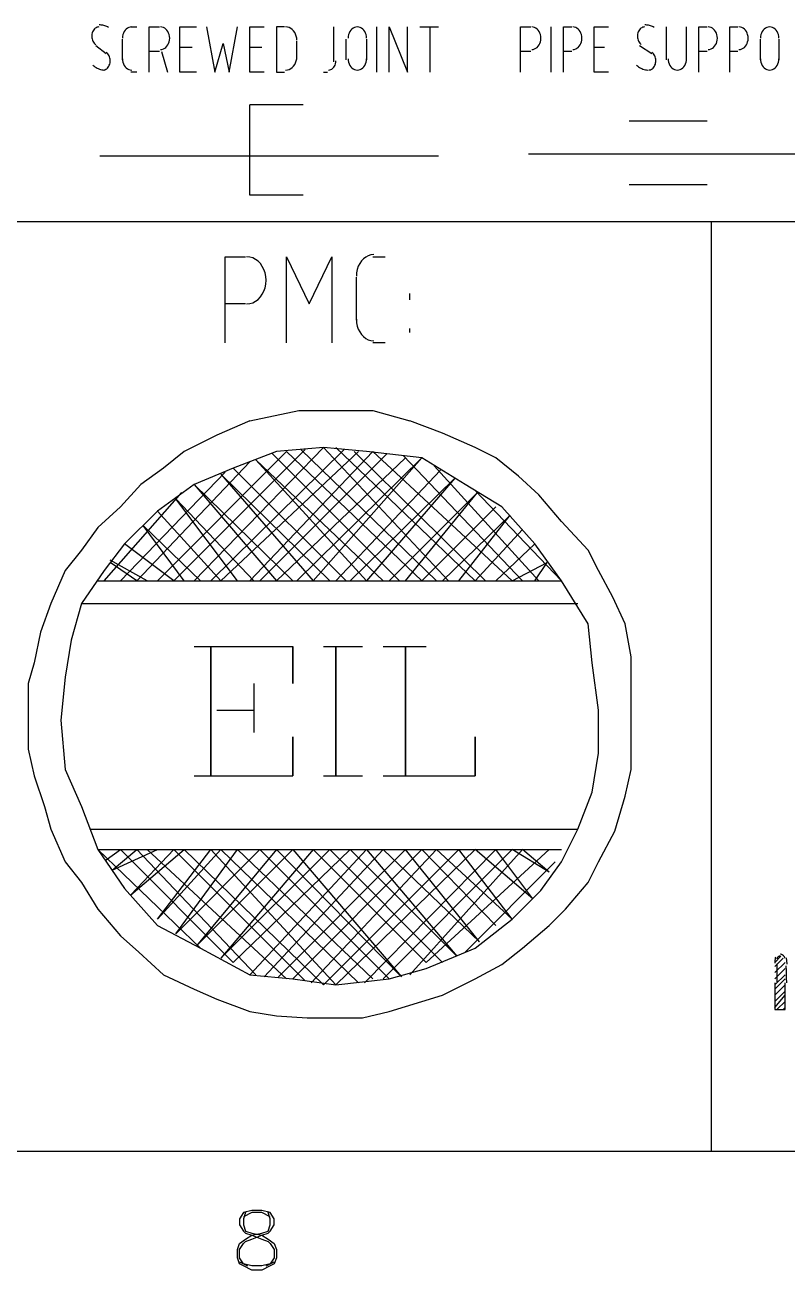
# Model space of a CAD drawing. Header units: millimetres. Extents: x 43 to 1147, y -811 to -31.
# Drawn here: x 722.1 to 766.7, y -809.4 to -736.6 of the extents above; entities that cross this region are included whole.
import ezdxf

# ---------------------------------------------------------------- set-up
doc = ezdxf.new("R2010")
doc.units = ezdxf.units.MM
doc.layers.add('EDITED_LINES', color=4, linetype='Continuous')

msp = doc.modelspace()

# ---------------------------------------------------------------- linework, layer by layer
at = {"layer": 'EDITED_LINES'}
for p, q in [((726.051, -737.136), (726.042, -737.208)), ((726.068, -737.065), (726.051, -737.136)), ((726.092, -736.999), (726.068, -737.065)), ((726.122, -736.939), (726.092, -736.999)), ((726.158, -736.885), (726.122, -736.939)), ((726.199, -736.837), (726.158, -736.885)), ((726.244, -736.797), (726.199, -736.837)), ((726.293, -736.764), (726.244, -736.797)), ((726.346, -736.74), (726.293, -736.764)), ((726.401, -736.725), (726.346, -736.74)), ((726.458, -736.72), (726.401, -736.725)), ((726.53, -736.602), (726.473, -736.6)), ((726.586, -736.607), (726.53, -736.602)), ((726.643, -736.615), (726.586, -736.607)), ((726.698, -736.625), (726.643, -736.615)), ((726.754, -736.638), (726.698, -736.625)), ((726.809, -736.654), (726.754, -736.638)), ((726.864, -736.673), (726.809, -736.654)), ((726.918, -736.695), (726.864, -736.673)), ((726.971, -736.719), (726.918, -736.695)), ((727.024, -736.745), (726.971, -736.719)), ((727.9, -737.077), (727.868, -737.171)), ((727.944, -736.99), (727.9, -737.077)), ((727.998, -736.913), (727.944, -736.99)), ((728.061, -736.847), (727.998, -736.913)), ((728.132, -736.794), (728.061, -736.847)), ((728.209, -736.754), (728.132, -736.794)), ((728.292, -736.729), (728.209, -736.754)), ((728.38, -736.72), (728.292, -736.729)), ((728.32, -736.72), (728.68, -736.72)), ((729.4, -739.36), (729.4, -736.72)), ((729.4, -736.72), (730, -736.72)), ((730.148, -736.729), (730.06, -736.72)), ((730.231, -736.754), (730.148, -736.729)), ((730.308, -736.794), (730.231, -736.754)), ((730.379, -736.847), (730.308, -736.794)), ((730.442, -736.913), (730.379, -736.847)), ((730.496, -736.99), (730.442, -736.913)), ((730.54, -737.077), (730.496, -736.99)), ((730.572, -737.171), (730.54, -737.077)), ((731.2, -739.36), (731.2, -736.72)), ((731.2, -736.72), (732.16, -736.72)), ((732.76, -736.72), (733.24, -739.36)), ((734.08, -739.36), (734.56, -736.72)), ((735.28, -739.36), (735.28, -736.72)), ((735.28, -736.72), (736.12, -736.72)), ((737.32, -736.72), (736.84, -736.72)), ((736.84, -736.72), (736.84, -739.36)), ((737.487, -736.73), (737.38, -736.72)), ((737.589, -736.76), (737.487, -736.73)), ((737.683, -736.807), (737.589, -736.76)), ((737.77, -736.87), (737.683, -736.807)), ((737.847, -736.948), (737.77, -736.87)), ((737.913, -737.039), (737.847, -736.948)), ((737.966, -737.141), (737.913, -737.039)), ((740.2, -738.76), (740.2, -736.72)), ((741.1, -737.077), (741.068, -737.171)), ((741.144, -736.99), (741.1, -737.077)), ((741.198, -736.913), (741.144, -736.99)), ((741.261, -736.847), (741.198, -736.913)), ((741.332, -736.794), (741.261, -736.847)), ((741.409, -736.754), (741.332, -736.794)), ((741.492, -736.729), (741.409, -736.754)), ((741.58, -736.72), (741.492, -736.729)), ((741.668, -736.729), (741.58, -736.72)), ((741.751, -736.754), (741.668, -736.729)), ((741.828, -736.794), (741.751, -736.754)), ((741.899, -736.847), (741.828, -736.794)), ((741.962, -736.913), (741.899, -736.847)), ((742.016, -736.99), (741.962, -736.913)), ((742.06, -737.077), (742.016, -736.99)), ((742.092, -737.171), (742.06, -737.077)), ((742.72, -739.36), (742.72, -736.72)), ((743.44, -739.36), (743.44, -736.72)), ((743.44, -736.72), (744.52, -739.36)), ((744.52, -739.36), (744.52, -736.72)), ((745.24, -736.72), (746.32, -736.72)), ((745.84, -739.36), (745.84, -736.72)), ((751.12, -739.36), (751.12, -736.72)), ((751.12, -736.72), (751.72, -736.72)), ((751.868, -736.729), (751.78, -736.72)), ((751.951, -736.754), (751.868, -736.729)), ((752.028, -736.794), (751.951, -736.754)), ((752.099, -736.847), (752.028, -736.794)), ((752.162, -736.913), (752.099, -736.847)), ((752.216, -736.99), (752.162, -736.913)), ((752.26, -737.077), (752.216, -736.99)), ((752.292, -737.171), (752.26, -737.077)), ((752.92, -739.36), (752.92, -736.72)), ((753.64, -739.36), (753.64, -736.72)), ((753.64, -736.72), (754.12, -736.72)), ((754.268, -736.729), (754.18, -736.72)), ((754.351, -736.754), (754.268, -736.729)), ((754.428, -736.794), (754.351, -736.754)), ((754.499, -736.847), (754.428, -736.794)), ((754.562, -736.913), (754.499, -736.847)), ((754.616, -736.99), (754.562, -736.913)), ((754.66, -737.077), (754.616, -736.99)), ((754.692, -737.171), (754.66, -737.077)), ((755.44, -739.36), (755.44, -736.72)), ((755.44, -736.72), (756.28, -736.72)), ((757.971, -737.136), (757.962, -737.208)), ((757.988, -737.065), (757.971, -737.136)), ((758.012, -736.999), (757.988, -737.065)), ((758.042, -736.939), (758.012, -736.999)), ((758.078, -736.885), (758.042, -736.939)), ((758.119, -736.837), (758.078, -736.885)), ((758.164, -736.797), (758.119, -736.837)), ((758.213, -736.764), (758.164, -736.797)), ((758.266, -736.74), (758.213, -736.764)), ((758.321, -736.725), (758.266, -736.74)), ((758.378, -736.72), (758.321, -736.725)), ((758.45, -736.602), (758.393, -736.6)), ((758.506, -736.607), (758.45, -736.602)), ((758.563, -736.615), (758.506, -736.607)), ((758.619, -736.625), (758.563, -736.615)), ((758.674, -736.638), (758.619, -736.625)), ((758.729, -736.654), (758.674, -736.638)), ((758.784, -736.673), (758.729, -736.654)), ((758.838, -736.695), (758.784, -736.673)), ((758.891, -736.719), (758.838, -736.695)), ((758.944, -736.745), (758.891, -736.719)), ((759.64, -736.72), (759.64, -738.64)), ((760.84, -738.64), (760.84, -736.72)), ((761.56, -739.36), (761.56, -736.72)), ((761.56, -736.72), (762.04, -736.72)), ((762.188, -736.729), (762.1, -736.72)), ((762.271, -736.754), (762.188, -736.729)), ((762.348, -736.794), (762.271, -736.754)), ((762.419, -736.847), (762.348, -736.794)), ((762.482, -736.913), (762.419, -736.847)), ((762.536, -736.99), (762.482, -736.913)), ((762.58, -737.077), (762.536, -736.99)), ((762.612, -737.171), (762.58, -737.077)), ((763.36, -739.36), (763.36, -736.72)), ((763.36, -736.72), (763.84, -736.72)), ((763.988, -736.729), (763.9, -736.72)), ((764.071, -736.754), (763.988, -736.729)), ((764.148, -736.794), (764.071, -736.754)), ((764.219, -736.847), (764.148, -736.794)), ((764.282, -736.913), (764.219, -736.847)), ((764.336, -736.99), (764.282, -736.913)), ((764.38, -737.077), (764.336, -736.99)), ((764.412, -737.171), (764.38, -737.077)), ((765.22, -737.077), (765.188, -737.171)), ((765.264, -736.99), (765.22, -737.077)), ((765.318, -736.913), (765.264, -736.99)), ((765.381, -736.847), (765.318, -736.913)), ((765.452, -736.794), (765.381, -736.847)), ((765.529, -736.754), (765.452, -736.794)), ((765.612, -736.729), (765.529, -736.754)), ((765.7, -736.72), (765.612, -736.729)), ((765.788, -736.729), (765.7, -736.72)), ((765.871, -736.754), (765.788, -736.729)), ((765.948, -736.794), (765.871, -736.754)), ((766.019, -736.847), (765.948, -736.794)), ((766.082, -736.913), (766.019, -736.847)), ((766.136, -736.99), (766.082, -736.913)), ((766.18, -737.077), (766.136, -736.99)), ((766.212, -737.171), (766.18, -737.077)), ((726.042, -737.208), (726.04, -737.281)), ((726.04, -737.281), (726.046, -737.352)), ((726.046, -737.352), (726.059, -737.421)), ((726.059, -737.421), (726.079, -737.487)), ((726.079, -737.487), (726.105, -737.549)), ((726.105, -737.549), (726.138, -737.607)), ((726.138, -737.607), (726.177, -737.659)), ((726.177, -737.659), (726.221, -737.704)), ((726.221, -737.704), (726.27, -737.742)), ((726.28, -737.8), (726.88, -738.28)), ((727.847, -737.273), (727.84, -737.38)), ((727.84, -738.64), (727.84, -737.44)), ((727.868, -737.171), (727.847, -737.273)), ((730.379, -737.913), (730.442, -737.847)), ((730.442, -737.847), (730.496, -737.77)), ((730.496, -737.77), (730.54, -737.683)), ((730.54, -737.683), (730.572, -737.589)), ((730.593, -737.273), (730.572, -737.171)), ((730.572, -737.589), (730.593, -737.487)), ((730.6, -737.38), (730.593, -737.273)), ((730.593, -737.487), (730.6, -737.38)), ((733.24, -739.36), (733.72, -737.68)), ((733.72, -737.68), (734.08, -739.36)), ((738.006, -737.253), (737.966, -737.141)), ((738.031, -737.373), (738.006, -737.253)), ((738.04, -737.5), (738.031, -737.373)), ((738.04, -738.52), (738.04, -737.56)), ((740.92, -738.64), (740.92, -737.44)), ((741.047, -737.273), (741.04, -737.38)), ((741.068, -737.171), (741.047, -737.273)), ((742.113, -737.273), (742.092, -737.171)), ((742.12, -737.38), (742.113, -737.273)), ((742.12, -737.44), (742.12, -738.64)), ((752.099, -737.913), (752.162, -737.847)), ((752.162, -737.847), (752.216, -737.77)), ((752.216, -737.77), (752.26, -737.683)), ((752.26, -737.683), (752.292, -737.589)), ((752.313, -737.273), (752.292, -737.171)), ((752.292, -737.589), (752.313, -737.487)), ((752.32, -737.38), (752.313, -737.273)), ((752.313, -737.487), (752.32, -737.38)), ((754.499, -737.913), (754.562, -737.847)), ((754.562, -737.847), (754.616, -737.77)), ((754.616, -737.77), (754.66, -737.683)), ((754.66, -737.683), (754.692, -737.589)), ((754.713, -737.273), (754.692, -737.171)), ((754.692, -737.589), (754.713, -737.487)), ((754.72, -737.38), (754.713, -737.273)), ((754.713, -737.487), (754.72, -737.38)), ((757.962, -737.208), (757.96, -737.281)), ((757.96, -737.281), (757.966, -737.352)), ((757.966, -737.352), (757.979, -737.421)), ((757.979, -737.421), (757.999, -737.487)), ((757.999, -737.487), (758.025, -737.549)), ((758.025, -737.549), (758.058, -737.607)), ((758.058, -737.607), (758.097, -737.659)), ((758.08, -737.8), (758.8, -738.28)), ((758.097, -737.659), (758.141, -737.704)), ((758.141, -737.704), (758.19, -737.742)), ((762.419, -737.913), (762.482, -737.847)), ((762.482, -737.847), (762.536, -737.77)), ((762.536, -737.77), (762.58, -737.683)), ((762.58, -737.683), (762.612, -737.589)), ((762.633, -737.273), (762.612, -737.171)), ((762.612, -737.589), (762.633, -737.487)), ((762.64, -737.38), (762.633, -737.273)), ((762.633, -737.487), (762.64, -737.38)), ((764.219, -737.913), (764.282, -737.847)), ((764.282, -737.847), (764.336, -737.77)), ((764.336, -737.77), (764.38, -737.683)), ((764.38, -737.683), (764.412, -737.589)), ((764.433, -737.273), (764.412, -737.171)), ((764.412, -737.589), (764.433, -737.487)), ((764.44, -737.38), (764.433, -737.273)), ((764.433, -737.487), (764.44, -737.38)), ((765.167, -737.273), (765.16, -737.38)), ((765.16, -738.64), (765.16, -737.44)), ((765.188, -737.171), (765.167, -737.273)), ((766.233, -737.273), (766.212, -737.171)), ((766.24, -737.38), (766.233, -737.273)), ((766.24, -737.44), (766.24, -738.64)), ((726.939, -738.256), (726.89, -738.218)), ((726.983, -738.301), (726.939, -738.256)), ((727.022, -738.353), (726.983, -738.301)), ((727.055, -738.411), (727.022, -738.353)), ((727.081, -738.473), (727.055, -738.411)), ((727.101, -738.539), (727.081, -738.473)), ((727.114, -738.608), (727.101, -738.539)), ((727.84, -738.58), (727.847, -738.687)), ((730, -738.16), (729.4, -738.16)), ((730.06, -738.04), (730.148, -738.031)), ((730.12, -738.16), (730.48, -739.36)), ((730.148, -738.031), (730.231, -738.006)), ((730.231, -738.006), (730.308, -737.966)), ((730.308, -737.966), (730.379, -737.913)), ((731.92, -737.92), (731.2, -737.92)), ((736, -737.92), (735.28, -737.92)), ((738.006, -738.707), (738.031, -738.587)), ((738.031, -738.587), (738.04, -738.46)), ((741.04, -738.58), (741.047, -738.687)), ((742.113, -738.687), (742.12, -738.58)), ((751.72, -738.16), (751.12, -738.16)), ((751.78, -738.04), (751.868, -738.031)), ((751.868, -738.031), (751.951, -738.006)), ((751.951, -738.006), (752.028, -737.966)), ((752.028, -737.966), (752.099, -737.913)), ((754.12, -738.16), (753.64, -738.16)), ((754.18, -738.04), (754.268, -738.031)), ((754.268, -738.031), (754.351, -738.006)), ((754.351, -738.006), (754.428, -737.966)), ((754.428, -737.966), (754.499, -737.913)), ((756.04, -737.92), (755.44, -737.92)), ((758.859, -738.256), (758.81, -738.218)), ((758.903, -738.301), (758.859, -738.256)), ((758.942, -738.353), (758.903, -738.301)), ((758.975, -738.411), (758.942, -738.353)), ((759.001, -738.473), (758.975, -738.411)), ((759.021, -738.539), (759.001, -738.473)), ((759.034, -738.608), (759.021, -738.539)), ((759.76, -738.58), (759.767, -738.687)), ((760.833, -738.687), (760.84, -738.58)), ((762.04, -738.16), (761.56, -738.16)), ((762.1, -738.04), (762.188, -738.031)), ((762.188, -738.031), (762.271, -738.006)), ((762.271, -738.006), (762.348, -737.966)), ((762.348, -737.966), (762.419, -737.913)), ((763.84, -738.16), (763.36, -738.16)), ((763.9, -738.04), (763.988, -738.031)), ((763.988, -738.031), (764.071, -738.006)), ((764.071, -738.006), (764.148, -737.966)), ((764.148, -737.966), (764.219, -737.913)), ((765.16, -738.58), (765.167, -738.687)), ((766.233, -738.687), (766.24, -738.58)), ((726.105, -738.954), (726.165, -739.004)), ((726.165, -739.004), (726.227, -739.049)), ((726.227, -739.049), (726.29, -739.09)), ((726.29, -739.09), (726.355, -739.126)), ((726.355, -739.126), (726.422, -739.157)), ((726.422, -739.157), (726.489, -739.183)), ((726.489, -739.183), (726.558, -739.205)), ((726.558, -739.205), (726.628, -739.221)), ((726.628, -739.221), (726.698, -739.232)), ((726.698, -739.232), (726.769, -739.239)), ((726.702, -739.24), (726.759, -739.235)), ((726.759, -739.235), (726.814, -739.22)), ((726.814, -739.22), (726.867, -739.196)), ((726.867, -739.196), (726.916, -739.163)), ((726.916, -739.163), (726.961, -739.123)), ((726.961, -739.123), (727.002, -739.075)), ((727.002, -739.075), (727.038, -739.021)), ((727.038, -739.021), (727.068, -738.961)), ((727.068, -738.961), (727.092, -738.895)), ((727.092, -738.895), (727.109, -738.824)), ((727.109, -738.824), (727.118, -738.752)), ((727.12, -738.679), (727.114, -738.608)), ((727.118, -738.752), (727.12, -738.679)), ((727.847, -738.687), (727.868, -738.789)), ((727.868, -738.789), (727.9, -738.883)), ((727.9, -738.883), (727.944, -738.97)), ((727.944, -738.97), (727.998, -739.047)), ((727.998, -739.047), (728.061, -739.113)), ((728.061, -739.113), (728.132, -739.166)), ((728.132, -739.166), (728.209, -739.206)), ((728.209, -739.206), (728.292, -739.231)), ((728.292, -739.231), (728.38, -739.24)), ((737.38, -739.24), (737.487, -739.23)), ((737.487, -739.23), (737.589, -739.2)), ((737.589, -739.2), (737.683, -739.153)), ((737.683, -739.153), (737.77, -739.09)), ((737.77, -739.09), (737.847, -739.012)), ((737.847, -739.012), (737.913, -738.921)), ((737.913, -738.921), (737.966, -738.818)), ((737.966, -738.818), (738.006, -738.707)), ((739.9, -739.24), (739.968, -739.233)), ((739.968, -739.233), (740.033, -739.212)), ((740.033, -739.212), (740.093, -739.18)), ((740.093, -739.18), (740.148, -739.136)), ((740.148, -739.136), (740.197, -739.082)), ((740.197, -739.082), (740.239, -739.019)), ((740.239, -739.019), (740.273, -738.948)), ((740.273, -738.948), (740.299, -738.871)), ((740.299, -738.871), (740.314, -738.788)), ((740.314, -738.788), (740.32, -738.7)), ((741.047, -738.687), (741.068, -738.789)), ((741.068, -738.789), (741.1, -738.883)), ((741.1, -738.883), (741.144, -738.97)), ((741.144, -738.97), (741.198, -739.047)), ((741.198, -739.047), (741.261, -739.113)), ((741.261, -739.113), (741.332, -739.166)), ((741.332, -739.166), (741.409, -739.206)), ((741.409, -739.206), (741.492, -739.231)), ((741.492, -739.231), (741.58, -739.24)), ((741.58, -739.24), (741.668, -739.231)), ((741.668, -739.231), (741.751, -739.206)), ((741.751, -739.206), (741.828, -739.166)), ((741.828, -739.166), (741.899, -739.113)), ((741.899, -739.113), (741.962, -739.047)), ((741.962, -739.047), (742.016, -738.97)), ((742.016, -738.97), (742.06, -738.883)), ((742.06, -738.883), (742.092, -738.789)), ((742.092, -738.789), (742.113, -738.687)), ((757.905, -738.954), (757.965, -739.004)), ((757.965, -739.004), (758.027, -739.049)), ((758.027, -739.049), (758.09, -739.09)), ((758.09, -739.09), (758.155, -739.126)), ((758.155, -739.126), (758.222, -739.157)), ((758.222, -739.157), (758.289, -739.183)), ((758.289, -739.183), (758.358, -739.205)), ((758.358, -739.205), (758.428, -739.221)), ((758.428, -739.221), (758.498, -739.232)), ((758.498, -739.232), (758.569, -739.239)), ((758.622, -739.24), (758.679, -739.235)), ((758.679, -739.235), (758.734, -739.22)), ((758.734, -739.22), (758.787, -739.196)), ((758.787, -739.196), (758.836, -739.163)), ((758.836, -739.163), (758.881, -739.123)), ((758.881, -739.123), (758.922, -739.075)), ((758.922, -739.075), (758.958, -739.021)), ((758.958, -739.021), (758.988, -738.961)), ((758.988, -738.961), (759.012, -738.895)), ((759.012, -738.895), (759.029, -738.824)), ((759.029, -738.824), (759.038, -738.752)), ((759.04, -738.679), (759.034, -738.608)), ((759.038, -738.752), (759.04, -738.679)), ((759.767, -738.687), (759.788, -738.789)), ((759.788, -738.789), (759.82, -738.883)), ((759.82, -738.883), (759.864, -738.97)), ((759.864, -738.97), (759.918, -739.047)), ((759.918, -739.047), (759.981, -739.113)), ((759.981, -739.113), (760.052, -739.166)), ((760.052, -739.166), (760.129, -739.206)), ((760.129, -739.206), (760.212, -739.231)), ((760.212, -739.231), (760.3, -739.24)), ((760.3, -739.24), (760.388, -739.231)), ((760.388, -739.231), (760.471, -739.206)), ((760.471, -739.206), (760.548, -739.166)), ((760.548, -739.166), (760.619, -739.113)), ((760.619, -739.113), (760.682, -739.047)), ((760.682, -739.047), (760.736, -738.97)), ((760.736, -738.97), (760.78, -738.883)), ((760.78, -738.883), (760.812, -738.789)), ((760.812, -738.789), (760.833, -738.687)), ((765.167, -738.687), (765.188, -738.789)), ((765.188, -738.789), (765.22, -738.883)), ((765.22, -738.883), (765.264, -738.97)), ((765.264, -738.97), (765.318, -739.047)), ((765.318, -739.047), (765.381, -739.113)), ((765.381, -739.113), (765.452, -739.166)), ((765.452, -739.166), (765.529, -739.206)), ((765.529, -739.206), (765.612, -739.231)), ((765.612, -739.231), (765.7, -739.24)), ((765.7, -739.24), (765.788, -739.231)), ((765.788, -739.231), (765.871, -739.206)), ((765.871, -739.206), (765.948, -739.166)), ((765.948, -739.166), (766.019, -739.113)), ((766.019, -739.113), (766.082, -739.047)), ((766.082, -739.047), (766.136, -738.97)), ((766.136, -738.97), (766.18, -738.883)), ((766.18, -738.883), (766.212, -738.789)), ((766.212, -738.789), (766.233, -738.687)), ((728.68, -739.36), (728.32, -739.36)), ((732.16, -739.36), (731.2, -739.36)), ((736.12, -739.36), (735.28, -739.36)), ((736.84, -739.36), (737.32, -739.36)), ((739.6, -739.36), (739.84, -739.36)), ((756.28, -739.36), (755.44, -739.36)), ((738.4, -741.28), (735.28, -741.28)), ((735.28, -746.56), (735.28, -741.28)), ((762.04, -742.24), (757.48, -742.24)), ((746.32, -744.28), (726.52, -744.28)), ((746.32, -744.28), (726.64, -744.28)), ((771.4, -744.16), (751.6, -744.16)), ((738.4, -746.56), (735.28, -746.56)), ((762.04, -745.96), (757.48, -745.96)), ((1137.28, -748.12), (52.24, -748.12)), ((762.28, -748.12), (762.28, -802.48)), ((733.84, -755.2), (733.84, -750.16)), ((733.84, -750.16), (735.04, -750.16)), ((735.285, -750.178), (735.1, -750.16)), ((735.46, -750.23), (735.285, -750.178)), ((735.624, -750.314), (735.46, -750.23)), ((737.44, -755.2), (737.44, -750.16)), ((737.44, -750.16), (738.76, -752.92)), ((738.76, -752.92), (740.08, -750.16)), ((740.08, -750.16), (740.08, -755.2)), ((742.071, -750.181), (741.938, -750.283)), ((742.218, -750.104), (742.071, -750.181)), ((742.375, -750.056), (742.218, -750.104)), ((742.54, -750.04), (742.375, -750.056)), ((742.48, -750.16), (743.2, -750.16)), ((735.773, -750.426), (735.624, -750.314)), ((735.906, -750.564), (735.773, -750.426)), ((736.02, -750.725), (735.906, -750.564)), ((736.113, -750.906), (736.02, -750.725)), ((736.182, -751.104), (736.113, -750.906)), ((741.572, -750.902), (741.533, -751.096)), ((741.634, -750.721), (741.572, -750.902)), ((741.717, -750.556), (741.634, -750.721)), ((741.819, -750.409), (741.717, -750.556)), ((741.938, -750.283), (741.819, -750.409)), ((736.225, -751.316), (736.182, -751.104)), ((736.24, -751.54), (736.225, -751.316)), ((736.225, -751.764), (736.24, -751.54)), ((741.533, -751.096), (741.52, -751.3)), ((741.52, -753.88), (741.52, -751.36)), ((735.906, -752.516), (736.02, -752.355)), ((736.02, -752.355), (736.113, -752.174)), ((736.113, -752.174), (736.182, -751.976)), ((736.182, -751.976), (736.225, -751.764)), ((744.64, -752.68), (744.64, -752.32)), ((735.04, -752.92), (733.84, -752.92)), ((735.1, -752.92), (735.285, -752.902)), ((735.285, -752.902), (735.46, -752.85)), ((735.46, -752.85), (735.624, -752.766)), ((735.624, -752.766), (735.773, -752.654)), ((735.773, -752.654), (735.906, -752.516)), ((741.52, -753.82), (741.533, -754.024)), ((741.533, -754.024), (741.572, -754.218)), ((741.572, -754.218), (741.634, -754.399)), ((741.634, -754.399), (741.717, -754.564)), ((741.717, -754.564), (741.819, -754.711)), ((744.64, -754.6), (744.64, -754.36)), ((741.819, -754.711), (741.938, -754.837)), ((741.938, -754.837), (742.071, -754.939)), ((742.071, -754.939), (742.218, -755.016)), ((742.218, -755.016), (742.375, -755.064)), ((742.375, -755.064), (742.54, -755.08)), ((743.2, -755.2), (742.48, -755.2)), ((735.28, -759.76), (738.16, -759.16)), ((738.16, -759.16), (742.48, -759.16)), ((742.48, -759.16), (744.64, -759.76)), ((735.28, -759.76), (733.36, -760.6)), ((746.56, -760.48), (744.64, -759.76)), ((733.36, -760.6), (731.44, -761.56)), ((748.48, -761.32), (746.56, -760.48)), ((729.88, -769.12), (737.44, -761.56)), ((731.44, -761.56), (730.24, -762.52)), ((730.84, -769.12), (738.52, -761.44)), ((732.04, -769.12), (739.6, -761.32)), ((733, -769.12), (740.8, -761.44)), ((733.6, -769.12), (741.64, -761.56)), ((736.84, -761.56), (734.32, -762.52)), ((735.28, -769.12), (742.48, -761.56)), ((735.88, -769.12), (743.32, -761.68)), ((744.04, -769.12), (736.6, -761.68)), ((739.6, -761.32), (736.84, -761.56)), ((745.36, -769.12), (737.44, -761.56)), ((746.2, -769.12), (738.28, -761.44)), ((742.12, -761.56), (739.6, -761.32)), ((746.92, -769.12), (739.6, -761.32)), ((748.48, -769.12), (740.32, -761.32)), ((749.08, -769.12), (741.4, -761.56)), ((745.36, -761.92), (742.12, -761.56)), ((750.64, -769.12), (742.48, -761.56)), ((751.24, -769.12), (744.28, -761.8)), ((749.68, -761.92), (748.48, -761.32)), ((728.68, -769.12), (735.28, -762.16)), ((730.24, -762.52), (728.92, -763.48)), ((734.32, -762.52), (732.04, -763.48)), ((740.92, -769.12), (734.32, -762.52)), ((743.08, -769.12), (735.64, -762.04)), ((735.64, -762.04), (742.12, -769.12)), ((736.84, -769.12), (744.4, -761.92)), ((738.04, -769.12), (745.36, -761.92)), ((745.36, -761.92), (739, -769.12)), ((747.88, -763.48), (745.36, -761.92)), ((752.2, -769.12), (746.08, -762.4)), ((751, -763), (749.68, -761.92)), ((727.72, -769.12), (733.84, -762.76)), ((739.96, -769.12), (733.6, -762.88)), ((733.6, -762.88), (739, -769.12)), ((740.32, -769.12), (746.44, -762.64)), ((741.16, -769.12), (747.28, -763.12)), ((747.28, -763.12), (742.12, -769.12)), ((752.2, -764.08), (751, -763)), ((726.76, -769.12), (731.32, -763.96)), ((728.92, -763.48), (727.72, -764.8)), ((732.04, -763.48), (729.88, -765.04)), ((737.8, -769.12), (732.04, -763.48)), ((732.04, -763.48), (736.84, -769.12)), ((743.44, -769.12), (748.6, -763.96)), ((744.4, -769.12), (748.6, -763.96)), ((750.04, -764.8), (747.88, -763.48)), ((753.52, -769.12), (748.48, -763.84)), ((753.52, -765.64), (752.2, -764.08)), ((727.72, -764.8), (726.4, -766)), ((735.52, -769.12), (730.96, -764.32)), ((734.56, -769.12), (730.96, -764.32)), ((745.36, -769.12), (749.68, -764.8)), ((751.96, -766.96), (750.04, -764.8)), ((729.88, -765.04), (727.96, -766.96)), ((733.6, -769.12), (729.88, -765.04)), ((746.56, -769.12), (750.52, -765.28)), ((747.52, -769.12), (750.52, -765.28)), ((726.4, -766), (725.44, -767.32)), ((732.4, -769.12), (729.04, -765.88)), ((731.44, -769.12), (729.04, -765.88)), ((748.48, -769.12), (751.24, -766.12)), ((755.08, -767.32), (753.52, -765.64)), ((727.96, -766.96), (726.76, -768.52)), ((730.84, -769.12), (727.96, -766.96)), ((749.68, -769.12), (751.96, -766.96)), ((753.52, -769.12), (751.96, -766.96)), ((725.44, -767.32), (724.48, -768.52)), ((755.68, -768.52), (755.08, -767.32)), ((729.28, -769.12), (727.12, -767.92)), ((728.68, -769.12), (727.12, -768.04)), ((750.64, -769.12), (752.68, -768.04)), ((751.96, -769.12), (752.68, -768.04)), ((724.48, -768.52), (723.64, -770.44)), ((726.76, -768.52), (725.44, -770.44)), ((726.4, -769.12), (753.52, -769.12)), ((755.08, -771.64), (753.52, -769.12)), ((756.52, -770.08), (755.68, -768.52)), ((723.64, -770.44), (723.04, -772.12)), ((725.44, -770.44), (724.84, -772.6)), ((725.44, -770.44), (754.48, -770.44)), ((757.24, -771.64), (756.52, -770.08)), ((755.32, -773.92), (755.08, -771.64)), ((757.6, -773.56), (757.24, -771.64)), ((723.04, -772.12), (722.68, -773.92)), ((724.84, -772.6), (724.48, -774.76)), ((732.04, -772.96), (737.8, -772.96)), ((733, -780.52), (733, -772.96)), ((733, -772.96), (733, -780.52)), ((737.8, -772.96), (737.8, -775.12)), ((737.8, -775.12), (737.8, -772.96)), ((739.6, -772.96), (741.88, -772.96)), ((740.32, -780.52), (740.32, -772.96)), ((740.32, -772.96), (740.32, -780.52)), ((743.08, -772.96), (745.6, -772.96)), ((744.4, -780.52), (744.4, -772.96)), ((744.4, -772.96), (744.4, -780.52)), ((722.68, -773.92), (722.32, -775.12)), ((755.68, -776.68), (755.32, -773.92)), ((757.6, -775.12), (757.6, -773.56)), ((724.48, -774.76), (724.24, -777.28)), ((722.32, -775.12), (722.32, -777.04)), ((735.52, -775.12), (735.52, -778)), ((757.6, -777.04), (757.6, -775.12)), ((722.32, -777.04), (722.32, -778.96)), ((733.36, -776.68), (735.52, -776.68)), ((755.68, -779.2), (755.68, -776.68)), ((757.6, -778.96), (757.6, -777.04)), ((724.24, -777.28), (724.48, -780.16)), ((737.8, -780.52), (737.8, -778.24)), ((737.8, -778.24), (737.8, -780.52)), ((748.48, -780.52), (748.48, -778.24)), ((748.48, -778.24), (748.48, -780.52)), ((722.32, -778.96), (722.68, -780.52)), ((755.32, -781.48), (755.68, -779.2)), ((757.6, -780.16), (757.6, -778.96)), ((722.68, -780.52), (723.28, -782.32)), ((724.48, -780.16), (725.44, -782.32)), ((732.04, -780.52), (737.8, -780.52)), ((739.6, -780.52), (741.88, -780.52)), ((743.08, -780.52), (748.48, -780.52)), ((757.24, -781.72), (757.6, -780.16)), ((754.48, -783.64), (755.32, -781.48)), ((756.64, -783.76), (757.24, -781.72)), ((723.28, -782.32), (723.64, -783.64)), ((725.44, -782.32), (726.4, -784.84)), ((723.64, -783.64), (724.48, -785.56)), ((725.92, -783.64), (754.48, -783.64)), ((753.52, -785.56), (754.48, -783.64)), ((755.68, -785.56), (756.64, -783.76)), ((726.4, -784.84), (727.96, -787.12)), ((732.4, -790.6), (726.4, -784.84)), ((726.4, -784.84), (753.52, -784.84)), ((726.88, -785.44), (727.72, -784.84)), ((727.24, -786.04), (728.68, -784.84)), ((727.24, -786.04), (729.88, -784.84)), ((734.32, -791.44), (727.72, -784.84)), ((728.32, -787.48), (730.84, -784.84)), ((728.32, -787.48), (731.44, -784.84)), ((735.64, -792.16), (728.68, -784.84)), ((737.44, -792.4), (729.28, -784.84)), ((729.88, -788.92), (733.6, -784.84)), ((729.88, -788.92), (733, -784.84)), ((738.52, -792.52), (730.84, -784.84)), ((730.96, -789.76), (735.88, -784.84)), ((730.96, -789.76), (734.56, -784.84)), ((739.6, -792.76), (731.44, -784.84)), ((736.84, -784.84), (732.16, -790.48)), ((732.16, -790.48), (737.8, -784.84)), ((740.32, -792.76), (733, -784.84)), ((741.64, -792.64), (733.6, -784.84)), ((739, -784.84), (733.6, -791.2)), ((733.6, -791.2), (739.96, -784.84)), ((734.32, -791.44), (741.16, -784.84)), ((742.48, -792.4), (734.56, -784.84)), ((735.28, -792.16), (742.12, -784.84)), ((743.44, -792.4), (735.88, -784.84)), ((736.12, -792.28), (743.08, -784.84)), ((744.16, -792.28), (736.84, -784.84)), ((736.96, -792.28), (744.4, -784.84)), ((737.8, -784.84), (744.16, -792.28)), ((737.8, -792.4), (745.36, -784.84)), ((738.88, -792.64), (746.2, -784.84)), ((745.6, -791.44), (739, -784.84)), ((739.6, -792.76), (747.52, -784.84)), ((746.56, -791.44), (739.96, -784.84)), ((740.32, -792.76), (748.48, -784.84)), ((747.4, -791.08), (741.16, -784.84)), ((742, -792.64), (749.68, -784.84)), ((742.12, -784.84), (747.4, -791.08)), ((748.72, -790.24), (743.08, -784.84)), ((743.08, -792.4), (750.64, -784.84)), ((748.72, -790.24), (744.4, -784.84)), ((744.64, -792.16), (751.24, -784.84)), ((749.68, -789.28), (745.36, -784.84)), ((745.6, -791.44), (752.8, -784.84)), ((750.64, -788.92), (746.2, -784.84)), ((750.64, -788.92), (747.52, -784.84)), ((751.84, -787.72), (748.48, -784.84)), ((751.84, -787.72), (749.68, -784.84)), ((752.8, -786.16), (750.64, -784.84)), ((752.8, -786.16), (751.24, -784.84)), ((724.48, -785.56), (725.44, -786.76)), ((747.88, -790.84), (753.16, -785.56)), ((752.32, -787.24), (753.52, -785.56)), ((755.08, -786.76), (755.68, -785.56)), ((725.44, -786.76), (726.4, -788.32)), ((727.96, -787.12), (729.88, -789.28)), ((750.64, -788.92), (752.32, -787.24)), ((753.76, -788.32), (755.08, -786.76)), ((726.4, -788.32), (727.72, -789.88)), ((752.8, -789.28), (753.76, -788.32)), ((729.88, -789.28), (732.4, -790.6)), ((748.48, -790.6), (750.64, -788.92)), ((751.24, -790.6), (752.8, -789.28)), ((727.72, -789.88), (728.8, -790.84)), ((728.8, -790.84), (730.24, -792.16)), ((732.4, -790.6), (735.28, -792.16)), ((745.6, -791.8), (748.48, -790.6)), ((750.04, -791.56), (751.24, -790.6)), ((766.361, -790.966), (766.342, -790.963)), ((766.38, -790.971), (766.361, -790.966)), ((766.399, -790.977), (766.38, -790.971)), ((766.417, -790.984), (766.399, -790.977)), ((766.435, -790.992), (766.417, -790.984)), ((766.452, -791.001), (766.435, -790.992)), ((766.468, -791.012), (766.452, -791.001)), ((766.484, -791.023), (766.468, -791.012)), ((766.499, -791.036), (766.484, -791.023)), ((766.513, -791.049), (766.499, -791.036)), ((748.48, -792.4), (750.04, -791.56)), ((766, -791.44), (766.36, -791.08)), ((766, -791.68), (766.48, -791.2)), ((766, -792.04), (766.6, -791.44)), ((766.001, -791.447), (766, -791.482)), ((766.002, -791.413), (766.001, -791.447)), ((766.004, -791.379), (766.002, -791.413)), ((766.006, -791.345), (766.004, -791.379)), ((766.009, -791.311), (766.006, -791.345)), ((766.013, -791.277), (766.009, -791.311)), ((766.017, -791.243), (766.013, -791.277)), ((766.021, -791.21), (766.017, -791.243)), ((766.027, -791.176), (766.021, -791.21)), ((766.033, -791.142), (766.027, -791.176)), ((766.123, -791.729), (766.122, -791.835)), ((766.126, -791.213), (766.123, -791.227)), ((766.124, -791.622), (766.123, -791.729)), ((766.125, -791.516), (766.124, -791.622)), ((766.13, -791.199), (766.126, -791.213)), ((766.136, -791.186), (766.13, -791.199)), ((766.142, -791.173), (766.136, -791.186)), ((766.15, -791.161), (766.142, -791.173)), ((766.158, -791.149), (766.15, -791.161)), ((766.167, -791.138), (766.158, -791.149)), ((766.178, -791.128), (766.167, -791.138)), ((766.189, -791.119), (766.178, -791.128)), ((766.201, -791.11), (766.189, -791.119)), ((766.212, -791.103), (766.201, -791.11)), ((766.223, -791.097), (766.212, -791.103)), ((766.235, -791.092), (766.223, -791.097)), ((766.248, -791.088), (766.235, -791.092)), ((766.26, -791.084), (766.248, -791.088)), ((766.273, -791.082), (766.26, -791.084)), ((766.286, -791.081), (766.273, -791.082)), ((766.299, -791.08), (766.286, -791.081)), ((766.312, -791.08), (766.299, -791.08)), ((766.325, -791.082), (766.312, -791.08)), ((766.525, -791.062), (766.513, -791.049)), ((766.536, -791.075), (766.525, -791.062)), ((766.547, -791.089), (766.536, -791.075)), ((766.556, -791.104), (766.547, -791.089)), ((766.565, -791.119), (766.556, -791.104)), ((766.572, -791.135), (766.565, -791.119)), ((766.579, -791.151), (766.572, -791.135)), ((766.585, -791.167), (766.579, -791.151)), ((766.59, -791.184), (766.585, -791.167)), ((766.594, -791.201), (766.59, -791.184)), ((766.672, -791.741), (766.668, -791.641)), ((766.675, -791.841), (766.672, -791.741)), ((766.683, -791.217), (766.676, -791.182)), ((766.689, -791.253), (766.683, -791.217)), ((766.695, -791.289), (766.689, -791.253)), ((766.7, -791.325), (766.695, -791.289)), ((766.705, -791.361), (766.7, -791.325)), ((766.709, -791.398), (766.705, -791.361)), ((766.712, -791.434), (766.709, -791.398)), ((766.715, -791.47), (766.712, -791.434)), ((766.717, -791.507), (766.715, -791.47)), ((766.719, -791.543), (766.717, -791.507)), ((730.24, -792.16), (732.04, -793)), ((735.28, -792.16), (737.8, -792.4)), ((737.8, -792.4), (740.32, -792.76)), ((740.32, -792.76), (743.44, -792.4)), ((743.44, -792.4), (745.6, -791.8)), ((746.56, -793.36), (748.48, -792.4)), ((766, -792.4), (766.6, -791.8)), ((766, -792.76), (766.6, -792.16)), ((766, -793), (766.6, -792.4)), ((766.121, -792.154), (766.12, -792.261)), ((766.12, -792.261), (766.12, -792.367)), ((766.12, -792.367), (766.12, -792.474)), ((766.12, -792.474), (766.12, -792.58)), ((766.122, -791.942), (766.121, -792.048)), ((766.121, -792.048), (766.121, -792.154)), ((766.122, -791.835), (766.122, -791.942)), ((766.678, -791.942), (766.675, -791.841)), ((766.681, -792.042), (766.678, -791.942)), ((766.684, -792.143), (766.681, -792.042)), ((766.687, -792.243), (766.684, -792.143)), ((766.69, -792.343), (766.687, -792.243)), ((766.692, -792.444), (766.69, -792.343)), ((766.695, -792.544), (766.692, -792.444)), ((732.04, -793), (733.36, -793.6)), ((766, -792.64), (766, -794.2)), ((766, -793.36), (766.6, -792.76)), ((766, -793.72), (766.6, -793.12)), ((766.6, -794.2), (766.6, -792.64)), ((766.697, -792.645), (766.695, -792.544)), ((733.36, -793.6), (735.28, -794.32)), ((743.44, -794.32), (745.36, -793.72)), ((745.36, -793.72), (746.56, -793.36)), ((766, -794.08), (766.6, -793.36)), ((766.12, -794.2), (766.6, -793.72)), ((735.28, -794.32), (736.84, -794.56)), ((736.84, -794.56), (738.64, -794.68)), ((738.64, -794.68), (739.96, -794.68)), ((739.96, -794.68), (741.88, -794.68)), ((741.88, -794.68), (743.44, -794.32)), ((766, -794.2), (766.36, -794.2)), ((766.36, -794.2), (766.6, -794.2)), ((766.48, -794.2), (766.6, -794.08)), ((569.8, -802.48), (884.08, -802.48)), ((734.92, -806.08), (734.68, -806.44)), ((735.4, -805.96), (734.92, -806.08)), ((735.04, -806.08), (734.92, -806.44)), ((735.4, -806.08), (734.92, -806.32)), ((736, -805.96), (735.4, -805.96)), ((736, -806.08), (735.4, -806.08)), ((736.48, -806.08), (736, -805.96)), ((736.48, -806.32), (736, -806.08)), ((736.48, -806.44), (736.36, -806.08)), ((736.72, -806.44), (736.48, -806.08)), ((734.68, -806.44), (734.68, -806.8)), ((734.68, -806.8), (734.92, -807.16)), ((734.92, -806.44), (734.92, -806.8)), ((734.92, -806.8), (735.04, -807.16)), ((736.36, -807.16), (736.48, -806.8)), ((736.48, -806.8), (736.48, -806.44)), ((736.48, -807.16), (736.72, -806.8)), ((736.72, -806.8), (736.72, -806.44)), ((734.68, -807.88), (735.04, -807.64)), ((734.92, -807.16), (735.04, -807.28)), ((734.92, -807.88), (735.04, -807.76)), ((735.04, -807.16), (735.4, -807.28)), ((735.04, -807.28), (735.4, -807.4)), ((735.04, -807.64), (735.4, -807.4)), ((735.04, -807.76), (735.4, -807.64)), ((735.4, -807.28), (736, -807.4)), ((735.4, -807.4), (736, -807.28)), ((735.4, -807.4), (736, -807.64)), ((735.4, -807.64), (736, -807.4)), ((736, -807.28), (736.36, -807.16)), ((736, -807.4), (736.36, -807.28)), ((736, -807.4), (736.36, -807.64)), ((736, -807.64), (736.36, -807.76)), ((736.36, -807.28), (736.48, -807.16)), ((736.36, -807.64), (736.72, -807.88)), ((736.36, -807.76), (736.48, -807.88)), ((734.56, -808.24), (734.68, -807.88)), ((734.56, -808.72), (734.56, -808.24)), ((734.68, -808.24), (734.92, -807.88)), ((734.68, -808.72), (734.68, -808.24)), ((736.48, -807.88), (736.72, -808.24)), ((736.72, -807.88), (736.84, -808.24)), ((736.72, -808.24), (736.72, -808.72)), ((736.84, -808.24), (736.84, -808.72)), ((734.68, -809.08), (734.56, -808.72)), ((734.92, -809.08), (734.68, -808.72)), ((734.68, -808.96), (735.16, -809.2)), ((734.92, -809.2), (734.68, -809.08)), ((735.4, -809.2), (734.92, -809.08)), ((735.4, -809.44), (734.92, -809.2)), ((736, -809.2), (735.4, -809.2)), ((736.48, -809.08), (736, -809.2)), ((736.48, -809.2), (736, -809.44)), ((736.24, -809.2), (736.72, -808.96)), ((736.72, -808.72), (736.48, -809.08)), ((736.72, -809.08), (736.48, -809.2)), ((736.84, -808.72), (736.72, -809.08)), ((736, -809.44), (735.4, -809.44))]:
    msp.add_line(p, q, dxfattribs=at)

doc.saveas('drawing.dxf')
